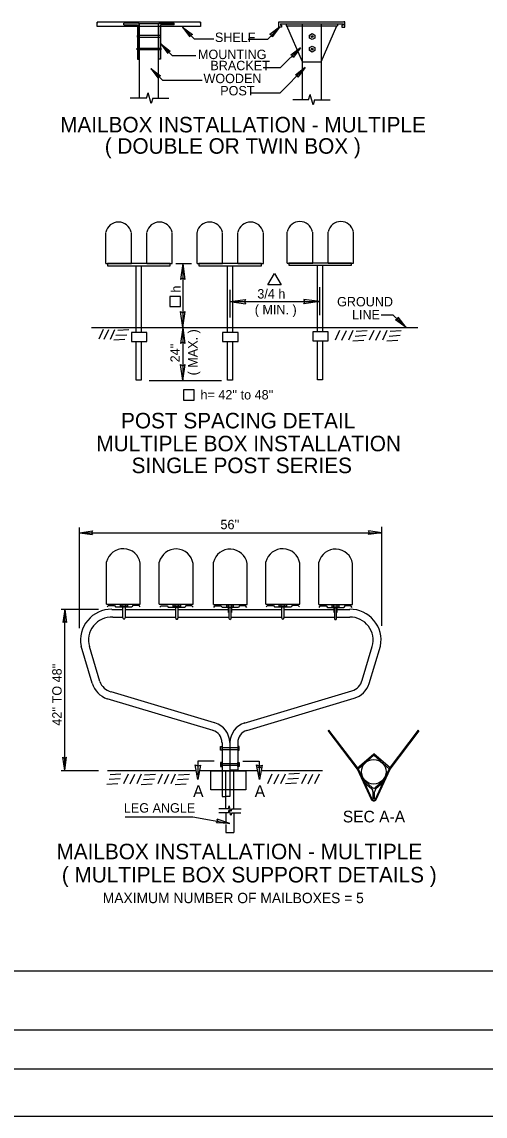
# Model space of a CAD drawing. Extents: x 476 to 850, y 297 to 585.
# Drawn here: x 692.8 to 751.9, y 296.8 to 436.4 of the extents above; entities that cross this region are included whole.
import ezdxf

# ---------------------------------------------------------------- set-up
doc = ezdxf.new("R2010")
doc.units = 0
for name, color, linetype in [('Level 1', 7, 'Continuous'), ('Level 10', 7, 'Continuous'), ('Level 3', 7, 'Continuous')]:
    doc.layers.add(name, color=color, linetype=linetype)

msp = doc.modelspace()

# ---------------------------------------------------------------- linework, layer by layer
at = {"layer": 'Level 1'}
for p, q in [((705.77, 435.99), (705.77, 436.24)), ((707.79, 436.18), (710.17, 436.18)), ((712.19, 435.99), (712.19, 436.24)), ((713.27, 435.71), (714.51, 434.77)), ((713.27, 435.71), (714.21, 434.47)), ((725.64, 435.71), (724.41, 434.77)), ((725.64, 435.71), (724.7, 434.48)), ((725.76, 436.12), (733.73, 436.12)), ((726.47, 436.12), (726.47, 435.89)), ((726.47, 435.89), (733.02, 435.89)), ((728.55, 431.31), (726.57, 435.89)), ((730.94, 431.31), (732.92, 435.89)), ((733.02, 436.12), (733.02, 435.89)), ((710.47, 433.58), (711.7, 432.65)), ((710.47, 433.58), (711.4, 432.35)), ((728.3, 433.09), (727.06, 432.15)), ((728.3, 433.09), (727.36, 431.85)), ((728.55, 431.31), (730.94, 431.31)), ((709.23, 430.43), (710.46, 429.49)), ((709.23, 430.43), (710.17, 429.2)), ((728.91, 430.55), (727.68, 429.61)), ((728.91, 430.55), (727.98, 429.32)), ((708.68, 426.64), (708.86, 427.32)), ((709.27, 425.98), (708.86, 427.32)), ((729.34, 426.46), (729.52, 427.14)), ((729.94, 425.8), (729.52, 427.14)), ((708.68, 426.64), (706.56, 426.64)), ((709.45, 426.64), (709.27, 425.98)), ((709.45, 426.64), (711.5, 426.64)), ((729.34, 426.46), (727.31, 426.46)), ((730.11, 426.46), (729.94, 425.8)), ((730.11, 426.46), (732.08, 426.46)), ((713.29, 405.59), (713.01, 403.55)), ((713.29, 405.59), (713.57, 403.55)), ((719.27, 400.71), (721.31, 400.99)), ((719.27, 400.71), (721.31, 400.43)), ((730.79, 400.71), (728.75, 400.99)), ((730.79, 400.71), (728.75, 400.43)), ((713.3, 397.4), (713.02, 399.44)), ((713.3, 397.4), (713.58, 399.44)), ((741.78, 397.39), (740.41, 398.4)), ((741.78, 397.39), (740.74, 398.74)), ((713.29, 397.4), (713.01, 395.36)), ((713.29, 397.4), (713.57, 395.36)), ((713.3, 390.64), (713.02, 392.68)), ((713.3, 390.64), (713.58, 392.68)), ((700.11, 371.23), (701.79, 371.46)), ((700.11, 371.23), (701.79, 371)), ((738.67, 371.23), (736.98, 371.46)), ((738.67, 371.23), (736.98, 371)), ((698.23, 361.46), (698, 359.77)), ((698.23, 361.46), (698.46, 359.77)), ((698.23, 340.91), (698, 342.59)), ((698.23, 340.91), (698.46, 342.59)), ((719.1, 336.03), (719.2, 336.41)), ((719.43, 335.67), (719.2, 336.41)), ((719.1, 336.03), (717.87, 336.03)), ((719.1, 335.52), (717.87, 335.52)), ((719.1, 335.52), (719.2, 335.89)), ((719.43, 335.15), (719.2, 335.89)), ((719.53, 336.03), (719.43, 335.67)), ((719.53, 335.52), (719.43, 335.15)), ((719.53, 336.03), (720.72, 336.03)), ((719.53, 335.52), (720.69, 335.52)), ((719.27, 334.15), (717.57, 334.23)), ((719.27, 334.15), (717.66, 334.69)), ((511.87, 315.34), (836.85, 315.34)), ((496.87, 307.84), (841.85, 307.84)), ((481.87, 302.84), (841.85, 302.84))]:
    msp.add_line(p, q, dxfattribs=at)
for points in [[(705.77, 435.99), (707.51, 435.99), (707.51, 431.63), (707.74, 431.63), (707.74, 436.24), (705.77, 436.24)], [(712.19, 435.99), (710.46, 435.99), (710.46, 431.63), (710.23, 431.63), (710.23, 436.24), (712.19, 436.24)], [(725.53, 435.73), (725.53, 436.37), (733.81, 436.37)], [(725.76, 435.95), (725.9, 435.95), (725.9, 435.73), (725.53, 435.73)], [(725.76, 436.12), (725.76, 435.95)], [(733.73, 435.95), (733.59, 435.95), (733.59, 435.73), (733.95, 435.73)], [(733.73, 436.12), (733.73, 435.95)], [(733.95, 435.73), (733.95, 436.37), (733.82, 436.37)], [(714.51, 434.77), (714.27, 434.71), (714.21, 434.47)], [(724.7, 434.48), (724.64, 434.71), (724.41, 434.77)], [(711.7, 432.65), (711.46, 432.58), (711.4, 432.35)], [(727.36, 431.85), (727.29, 432.09), (727.06, 432.15)], [(710.46, 429.49), (710.23, 429.43), (710.17, 429.2)], [(727.98, 429.32), (727.91, 429.55), (727.68, 429.61)], [(713.57, 403.55), (713.29, 403.71), (713.01, 403.55)], [(721.31, 400.99), (721.16, 400.71), (721.31, 400.43)], [(728.75, 400.43), (728.91, 400.72), (728.75, 400.99)], [(713.02, 399.44), (713.3, 399.28), (713.58, 399.44)], [(740.41, 398.4), (740.67, 398.48), (740.74, 398.74)], [(713.57, 395.36), (713.29, 395.52), (713.01, 395.36)], [(713.02, 392.68), (713.3, 392.52), (713.58, 392.68)], [(701.79, 371.46), (701.66, 371.23), (701.79, 371)], [(736.98, 371), (737.11, 371.23), (736.98, 371.46)], [(698.46, 359.77), (698.23, 359.9), (698, 359.77)], [(698, 342.59), (698.24, 342.46), (698.46, 342.59)], [(722.82, 341.39), (723.06, 341.25), (723.29, 341.39)], [(717.57, 334.23), (717.74, 334.44), (717.66, 334.69)]]:
    msp.add_lwpolyline(points, dxfattribs=at)
for points in [[(707.47, 434.42), (710.49, 434.42), (710.49, 434.63), (707.47, 434.63)], [(730.13, 434.7), (730.13, 434.32), (729.8, 434.14), (729.47, 434.32), (729.47, 434.7), (729.8, 434.89)], [(707.47, 433.03), (710.49, 433.03), (710.49, 432.82), (707.47, 432.82)], [(730.12, 433.11), (730.12, 432.73), (729.79, 432.54), (729.46, 432.73), (729.46, 433.11), (729.79, 433.3)], [(714.86, 341.62), (715.21, 341.5), (715.56, 341.61), (715.22, 339.76)], [(722.7, 341.62), (723.05, 341.5), (723.4, 341.61), (723.06, 339.76)]]:
    msp.add_lwpolyline(points, close=True, dxfattribs=at)
for centre in [(729.79, 434.51), (729.79, 432.91)]:
    msp.add_circle(centre, 0.109, dxfattribs=at)
at = {"layer": 'Level 10'}
for p, q in [((714.8, 434.18), (713.27, 435.71)), ((724.12, 434.18), (725.64, 435.71)), ((717.27, 434.18), (714.8, 434.18)), ((721.65, 434.18), (724.12, 434.18)), ((711.99, 432.06), (710.47, 433.58)), ((725.76, 430.55), (728.3, 433.09)), ((714.95, 432.06), (711.99, 432.06)), ((710.76, 428.9), (709.23, 430.43)), ((723.56, 430.55), (725.76, 430.55)), ((725.69, 427.33), (728.91, 430.55)), ((715.76, 428.9), (710.76, 428.9)), ((722.02, 427.33), (725.69, 427.33)), ((703.49, 405.56), (703.49, 409.51)), ((706.73, 405.56), (706.73, 409.51)), ((708.7, 405.56), (708.7, 409.51)), ((711.94, 405.56), (711.94, 409.51)), ((715.12, 405.56), (715.12, 409.51)), ((718.36, 405.56), (718.36, 409.51)), ((720.33, 405.56), (720.33, 409.51)), ((723.57, 405.56), (723.57, 409.51)), ((726.62, 405.62), (726.62, 409.57)), ((729.86, 405.62), (729.86, 409.57)), ((731.83, 405.62), (731.83, 409.57)), ((735.07, 405.62), (735.07, 409.57)), ((703.49, 405.56), (706.73, 405.56)), ((708.7, 405.56), (711.94, 405.56)), ((712.39, 405.59), (714.4, 405.59)), ((713.3, 405.59), (713.3, 397.4)), ((715.12, 405.56), (718.36, 405.56)), ((720.33, 405.56), (723.57, 405.56)), ((726.62, 405.62), (729.86, 405.62)), ((731.83, 405.62), (735.07, 405.62)), ((719.34, 398.7), (719.34, 402.21)), ((730.77, 398.96), (730.77, 402.54)), ((719.27, 400.71), (730.79, 400.71)), ((738.58, 399.03), (740.1, 399.03)), ((740.1, 399.03), (741.78, 397.39)), ((701.63, 397.4), (743.25, 397.4)), ((702.62, 395.95), (703.19, 397.19)), ((703.27, 395.91), (703.85, 397.15)), ((704.05, 395.91), (704.63, 397.15)), ((704.75, 396.41), (706.14, 396.49)), ((705, 397.06), (706.39, 397.15)), ((713.3, 397.4), (713.3, 390.64)), ((732.77, 395.83), (733.34, 397.06)), ((733.59, 395.79), (734.16, 397.02)), ((734.45, 395.83), (735.02, 397.06)), ((735.27, 396.32), (736.66, 396.41)), ((735.39, 396.94), (736.79, 397.02)), ((737.11, 395.83), (737.69, 397.06)), ((737.93, 395.79), (738.51, 397.02)), ((738.8, 395.83), (739.37, 397.06)), ((739.62, 396.32), (741.01, 396.41)), ((739.74, 396.94), (741.13, 397.02)), ((704.5, 395.83), (705.9, 395.91)), ((734.98, 395.71), (736.38, 395.79)), ((739.33, 395.71), (740.72, 395.79)), ((709.01, 390.64), (718.23, 390.64)), ((700.11, 359.08), (700.11, 371.89)), ((700.11, 371.23), (738.67, 371.23)), ((738.67, 359.36), (738.67, 371.97)), ((703.56, 362.14), (703.56, 367.52)), ((707.87, 362.14), (707.87, 367.35)), ((710.29, 362.11), (710.29, 367.49)), ((714.6, 362.11), (714.6, 367.32)), ((717.19, 362.08), (717.19, 367.46)), ((721.5, 362.08), (721.5, 367.3)), ((723.89, 362.14), (723.89, 367.52)), ((728.2, 362.14), (728.2, 367.35)), ((730.64, 362.08), (730.64, 367.46)), ((734.95, 362.08), (734.95, 367.3)), ((702.52, 361.46), (697.79, 361.46)), ((698.23, 340.91), (698.23, 361.46)), ((703.56, 362.14), (707.87, 362.14)), ((704.23, 361.46), (705.62, 361.46)), ((704.7, 361.79), (706.8, 361.79)), ((705.58, 361.84), (705.58, 362.06)), ((705.98, 361.46), (712.35, 361.46)), ((706.02, 361.84), (706.02, 362.06)), ((710.29, 362.11), (714.6, 362.11)), ((711.44, 361.76), (713.54, 361.76)), ((712.31, 361.81), (712.31, 362.03)), ((712.71, 361.46), (719.14, 361.46)), ((712.75, 361.81), (712.75, 362.03)), ((717.19, 362.08), (721.5, 362.08)), ((718.3, 361.72), (720.4, 361.72)), ((719.1, 361.78), (719.1, 362)), ((719.5, 361.46), (725.87, 361.46)), ((719.54, 361.78), (719.54, 362)), ((723.89, 362.14), (728.2, 362.14)), ((725, 361.78), (727.1, 361.78)), ((725.83, 361.84), (725.83, 362.06)), ((726.22, 361.46), (732.59, 361.46)), ((726.27, 361.84), (726.27, 362.06)), ((730.64, 362.08), (734.95, 362.08)), ((731.73, 361.71), (733.83, 361.71)), ((732.55, 361.78), (732.55, 362)), ((732.95, 361.46), (734.6, 361.46)), ((732.99, 361.78), (732.99, 362)), ((704.36, 360.47), (705.66, 360.47)), ((705.94, 360.47), (712.39, 360.47)), ((712.67, 360.47), (719.18, 360.47)), ((719.46, 360.47), (725.91, 360.47)), ((726.18, 360.47), (732.63, 360.47)), ((732.91, 360.47), (734.6, 360.47)), ((701.75, 352.05), (700.33, 356.78)), ((702.72, 352.26), (701.38, 356.72)), ((736.17, 352.45), (737.45, 356.72)), ((737.07, 351.99), (738.51, 356.78)), ((717.35, 346.99), (704.14, 350.96)), ((721.13, 346.95), (734.86, 351.07)), ((717.15, 346.01), (703.65, 350.07)), ((721.45, 346.01), (735.15, 350.12)), ((735.56, 341.1), (731.85, 345.99)), ((731.89, 346.02), (731.93, 346.05)), ((735.64, 341.15), (731.93, 346.05)), ((739.66, 341.15), (743.37, 346.04)), ((739.75, 341.1), (743.45, 345.98)), ((743.37, 346.04), (743.41, 346.01)), ((718.3, 344.5), (718.3, 340.87)), ((719.29, 344.47), (719.29, 340.84)), ((719.31, 344.47), (719.31, 341.01)), ((720.3, 344.48), (720.3, 341.01)), ((735.58, 341.23), (737.65, 343.05)), ((735.67, 341.1), (737.65, 342.85)), ((739.72, 341.23), (737.65, 343.05)), ((739.64, 341.1), (737.65, 342.85)), ((697.79, 340.91), (702.53, 340.91)), ((718.3, 341.04), (718.3, 341.01)), ((718.3, 340.82), (718.3, 338.48)), ((718.8, 340.91), (719.79, 340.91)), ((718.8, 338.48), (718.8, 340.82)), ((719.29, 340.8), (719.29, 337.6)), ((719.32, 341.01), (720.3, 341.01)), ((719.79, 340.86), (719.79, 340.91)), ((719.79, 338.47), (719.79, 340.81)), ((726.8, 340.47), (728.19, 340.55)), ((737.34, 337.2), (735.56, 341.1)), ((737.43, 337.25), (735.64, 341.15)), ((737.88, 337.25), (739.66, 341.15)), ((737.97, 337.2), (739.75, 341.1)), ((703.6, 339.18), (705, 339.26)), ((703.89, 339.79), (705.29, 339.87)), ((704.02, 340.41), (705.41, 340.49)), ((705.78, 339.26), (706.35, 340.49)), ((706.6, 339.22), (707.17, 340.45)), ((707.46, 339.26), (708.03, 340.49)), ((707.99, 339.13), (709.39, 339.22)), ((708.28, 339.75), (709.67, 339.83)), ((708.4, 340.37), (709.8, 340.45)), ((710.13, 339.26), (710.7, 340.49)), ((710.95, 339.22), (711.52, 340.45)), ((711.81, 339.26), (712.38, 340.49)), ((712.34, 339.13), (713.73, 339.22)), ((712.63, 339.75), (714.02, 339.83)), ((712.75, 340.37), (714.15, 340.45)), ((724.13, 339.26), (724.7, 340.49)), ((724.95, 339.22), (725.52, 340.45)), ((725.81, 339.26), (726.38, 340.49)), ((726.39, 339.23), (727.78, 339.32)), ((726.68, 339.85), (728.07, 339.93)), ((728.47, 339.26), (729.05, 340.49)), ((729.29, 339.22), (729.87, 340.45)), ((730.15, 339.26), (730.73, 340.49)), ((736.52, 339.35), (737.36, 338.62)), ((736.62, 339.46), (737.46, 338.73)), ((738.7, 339.47), (737.83, 338.71)), ((738.8, 339.35), (737.95, 338.61)), ((718.3, 338.43), (718.3, 337.6)), ((718.8, 336.03), (718.8, 338.43)), ((719.79, 336.03), (719.79, 338.41)), ((737.56, 337.38), (737.56, 338.15)), ((737.74, 337.38), (737.74, 338.18)), ((718.3, 337.6), (718.8, 337.6)), ((719.29, 337.6), (718.87, 337.6)), ((705.93, 335.02), (714.58, 335.02)), ((714.58, 335.02), (719.27, 334.15)), ((718.8, 335.51), (718.8, 334.38)), ((719.79, 335.51), (719.79, 332.99)), ((718.8, 334.01), (718.8, 332.99)), ((718.8, 332.99), (719.79, 332.99))]:
    msp.add_line(p, q, dxfattribs=at)
for points in [[(476.25, 296.83), (849.75, 296.83), (849.75, 573.09), (476.25, 573.09)], [(703.7, 405.29), (711.7, 405.29), (711.7, 405.55), (703.7, 405.55)], [(715.33, 405.29), (723.33, 405.29), (723.33, 405.55), (715.33, 405.55)], [(726.83, 405.36), (734.83, 405.36), (734.83, 405.61), (726.83, 405.61)], [(725.83, 402.83), (724.14, 402.83), (724.98, 404.3)], [(711.64, 400.07), (713, 400.07), (713, 401.37), (711.64, 401.37)], [(706.74, 395.63), (708.71, 395.63), (708.71, 396.79), (706.74, 396.79)], [(718.37, 395.63), (720.34, 395.63), (720.34, 396.79), (718.37, 396.79)], [(729.87, 395.69), (731.84, 395.69), (731.84, 396.85), (729.87, 396.85)], [(713.39, 388.14), (714.75, 388.14), (714.75, 389.44), (713.39, 389.44)], [(706.25, 361.83), (705.34, 361.83), (705.34, 362.06), (706.25, 362.06)], [(712.98, 361.8), (712.08, 361.8), (712.08, 362.03), (712.98, 362.03)], [(718.86, 361.78), (719.77, 361.78), (719.77, 362.01), (718.86, 362.01)], [(726.5, 361.83), (725.59, 361.83), (725.59, 362.06), (726.5, 362.06)], [(732.32, 361.78), (733.23, 361.78), (733.23, 362), (732.32, 362)], [(718.27, 343.49), (718.11, 343.49), (718.11, 343.96), (718.27, 343.96)], [(718.27, 343.58), (720.36, 343.58), (720.36, 343.82), (718.27, 343.82)], [(720.32, 343.49), (720.48, 343.49), (720.48, 343.96), (720.32, 343.96)], [(718.27, 341.91), (718.11, 341.91), (718.11, 341.44), (718.27, 341.44)], [(720.32, 341.91), (720.48, 341.91), (720.48, 341.44), (720.32, 341.44)], [(716.85, 340.87), (721.35, 340.87), (721.35, 338.43), (716.85, 338.43)], [(718.27, 341.79), (720.36, 341.79), (720.36, 341.55), (718.27, 341.55)]]:
    msp.add_lwpolyline(points, close=True, dxfattribs=at)
for points in [[(715.56, 436.36), (715.56, 435.78), (702.35, 435.78), (702.35, 436.36)], [(715.56, 436.22), (715.56, 436.36), (702.35, 436.36), (702.35, 436.22)], [(707.79, 435.81), (707.79, 436.18)], [(707.79, 426.64), (707.79, 435.74)], [(710.17, 436.18), (710.17, 435.81)], [(710.17, 435.73), (710.17, 426.64)], [(728.55, 431.31), (728.55, 436.12)], [(730.94, 436.12), (730.94, 431.32)], [(728.55, 426.46), (728.55, 431.31)], [(730.94, 431.3), (730.94, 426.46)], [(707.35, 405.29), (708, 405.29), (708, 396.79)], [(707.35, 396.79), (707.35, 405.29)], [(718.98, 405.29), (719.63, 405.29), (719.63, 396.79)], [(718.98, 396.79), (718.98, 405.29)], [(730.48, 405.36), (731.13, 405.36), (731.13, 396.85)], [(730.48, 396.85), (730.48, 405.36)], [(708, 395.63), (708, 390.67), (707.35, 390.67), (707.35, 395.63)], [(719.63, 395.63), (719.63, 390.67), (718.98, 390.67), (718.98, 395.63)], [(731.13, 395.69), (731.13, 390.73), (730.48, 390.73), (730.48, 395.69)], [(703.64, 361.78), (703.8, 361.96), (704.57, 361.96), (704.7, 361.79)], [(705.98, 361.13), (705.98, 361.82), (705.62, 361.82), (705.62, 361.12)], [(705.66, 362.05), (705.66, 362.11), (705.94, 362.11), (705.94, 362.05)], [(705.66, 360.36), (705.66, 361.84)], [(705.94, 361.84), (705.94, 360.38)], [(707.87, 361.78), (707.71, 361.96), (706.94, 361.96), (706.8, 361.79)], [(710.37, 361.75), (710.53, 361.93), (711.3, 361.93), (711.44, 361.76)], [(712.71, 361.1), (712.71, 361.79), (712.35, 361.79), (712.35, 361.09)], [(712.39, 362.02), (712.39, 362.07), (712.67, 362.07), (712.67, 362.02)], [(712.39, 360.33), (712.39, 361.81)], [(712.67, 361.81), (712.67, 360.34)], [(714.6, 361.75), (714.44, 361.93), (713.67, 361.93), (713.54, 361.76)], [(717.24, 361.71), (717.39, 361.89), (718.16, 361.89), (718.3, 361.72)], [(719.14, 361.08), (719.14, 361.77), (719.5, 361.77), (719.5, 361.07)], [(719.46, 362.01), (719.46, 362.05), (719.18, 362.05), (719.18, 362.01)], [(719.18, 361.78), (719.18, 360.32)], [(719.46, 360.31), (719.46, 361.78)], [(721.46, 361.71), (721.31, 361.89), (720.54, 361.89), (720.4, 361.72)], [(723.94, 361.77), (724.1, 361.95), (724.87, 361.95), (725, 361.78)], [(726.22, 361.13), (726.22, 361.82), (725.87, 361.82), (725.87, 361.12)], [(725.91, 362.06), (725.91, 362.11), (726.18, 362.11), (726.18, 362.06)], [(725.91, 360.36), (725.91, 361.84)], [(726.18, 361.83), (726.18, 360.38)], [(728.17, 361.77), (728.01, 361.95), (727.24, 361.95), (727.1, 361.78)], [(730.67, 361.71), (730.82, 361.89), (731.59, 361.89), (731.73, 361.71)], [(732.59, 361.07), (732.59, 361.77), (732.95, 361.77), (732.95, 361.06)], [(732.91, 362), (732.91, 362.05), (732.63, 362.05), (732.63, 362)], [(732.63, 361.78), (732.63, 360.32)], [(732.91, 360.31), (732.91, 361.78)], [(734.89, 361.71), (734.74, 361.89), (733.97, 361.89), (733.83, 361.71)], [(717.31, 342.08), (715.21, 342.08), (715.21, 340.31)], [(720.95, 342.08), (723.05, 342.08), (723.05, 340.25)]]:
    msp.add_lwpolyline(points, dxfattribs=at)
msp.add_circle((737.65, 340.75), 1.57, dxfattribs=at)
for centre, radius, start, end in [((705.09, 409.21), 1.65, 11.7541, 168.2459), ((710.31, 409.21), 1.65, 11.7541, 168.2459), ((716.72, 409.21), 1.65, 11.7541, 168.2459), ((721.94, 409.21), 1.65, 11.7541, 168.2459), ((728.22, 409.27), 1.65, 11.7541, 168.2459), ((733.44, 409.27), 1.65, 11.7541, 168.2459), ((705.7, 366.99), 2.2, 9.3769, 166.2795), ((712.43, 366.96), 2.2, 9.3769, 166.2795), ((719.33, 366.94), 2.2, 9.3719, 166.267), ((726.03, 366.99), 2.2, 9.3933, 166.2726), ((732.78, 366.94), 2.2, 9.3883, 166.2783), ((704.19, 357.53), 3.94, 89.4242, 190.9706), ((734.64, 357.53), 3.94, 349.0294, 90.575), ((704.21, 357.53), 2.95, 87.0473, 196.0143), ((705.8, 360.36), 0.137, 175.2526, 1.5401), ((712.53, 360.33), 0.137, 175.2526, 1.5401), ((719.32, 360.31), 0.137, 178.4599, 4.7474), ((726.05, 360.36), 0.137, 175.2526, 1.5401), ((732.77, 360.3), 0.137, 178.4599, 4.7474), ((734.62, 357.53), 2.95, 343.9857, 90.575), ((734.28, 352.93), 1.95, 287.1207, 345.7163), ((734.28, 352.93), 2.94, 287.1207, 341.272), ((716.67, 344.46), 2.61, 0.208, 73.8717), ((721.92, 344.46), 2.61, 106.1283, 179.792), ((716.67, 344.46), 1.62, 0.7007, 73.8717), ((721.92, 344.46), 1.62, 106.1283, 179.792), ((736.58, 339.4), 0.076, 55.622, 216.2081), ((738.74, 339.41), 0.0761, 319.5881, 130.4119), ((736.93, 338.15), 0.633, 359.8289, 47.5151), ((737.66, 338.95), 0.291, 226.797, 306.2689), ((738.38, 338.14), 0.633, 132.4849, 177.2054), ((737.65, 337.39), 0.366, 211.4775, 328.3306), ((737.65, 337.39), 0.267, 212.6815, 327.3185), ((737.65, 337.42), 0.102, 208.3679, 331.6321)]:
    msp.add_arc(centre, radius, start, end, dxfattribs=at)
for major_axis, ratio, start_param, end_param in [((2.81, -0.87), 0.995687, 3.71634, 4.690964), ((1.86, -0.58), 0.993503, 3.746035, 4.781865)]:
    msp.add_ellipse((704.58, 352.84), major_axis=major_axis, ratio=ratio, start_param=start_param, end_param=end_param, dxfattribs=at)
at = {"layer": 'Level 3'}
for p, q in [((703.67, 340.9), (714.91, 340.9)), ((715.54, 340.91), (722.75, 340.91)), ((723.38, 340.91), (731.09, 340.91))]:
    msp.add_line(p, q, dxfattribs=at)

# ---------------------------------------------------------------- texts
at = {"layer": 'Level 1'}
for s, p in [('MAILBOX INSTALLATION - MULTIPLE', (697.65, 422.29)), ('( DOUBLE OR TWIN BOX )', (703.34, 419.57)), ('POST SPACING DETAIL', (705.42, 384.54)), ('MULTIPLE BOX INSTALLATION', (702.27, 381.62)), ('SINGLE POST SERIES', (706.76, 378.83)), ('MAILBOX INSTALLATION - MULTIPLE', (697.18, 329.59)), ('( MULTIPLE BOX SUPPORT DETAILS )', (697.86, 326.63))]:
    msp.add_text(s, height=1.98, dxfattribs=at).set_placement(p)
at = {"layer": 'Level 10'}
for s, height, p in [('SHELF', 1.2, (717.39, 433.82)), ('MOUNTING ', 1.2, (715.23, 431.64)), ('BRACKET', 1.2, (716.81, 430.22)), ('WOODEN ', 1.2, (715.93, 428.57)), ('POST', 1.2, (718.07, 427.01)), ('3/4 h', 1.2, (722.8, 401.1)), ('GROUND', 1.2, (732.97, 400.1)), ('( MIN. )', 1.2, (722.47, 399.09)), ('LINE', 1.2, (734.87, 398.45)), ("h= 42'' to 48''", 1.2, (715.55, 388.23)), ("56''", 1.2, (718.1, 371.68)), ('A', 1.49, (714.61, 337.53)), ('A', 1.49, (722.46, 337.53)), ('LEG ANGLE', 1.2, (705.78, 335.54)), ('SEC A-A', 1.485, (733.7, 334.29)), ('MAXIMUM NUMBER OF MAILBOXES = 5', 1.32, (703.08, 323.99))]:
    msp.add_text(s, height=height, dxfattribs=at).set_placement(p)
for s, p in [('h', (713.01, 401.86)), ('( MAX. )', (715.17, 391.3)), ("24''", (712.91, 392.96)), ("42'' TO 48''", (697.84, 346.63))]:
    msp.add_text(s, height=1.2, rotation=90, dxfattribs=at).set_placement(p)

doc.saveas('drawing.dxf')
